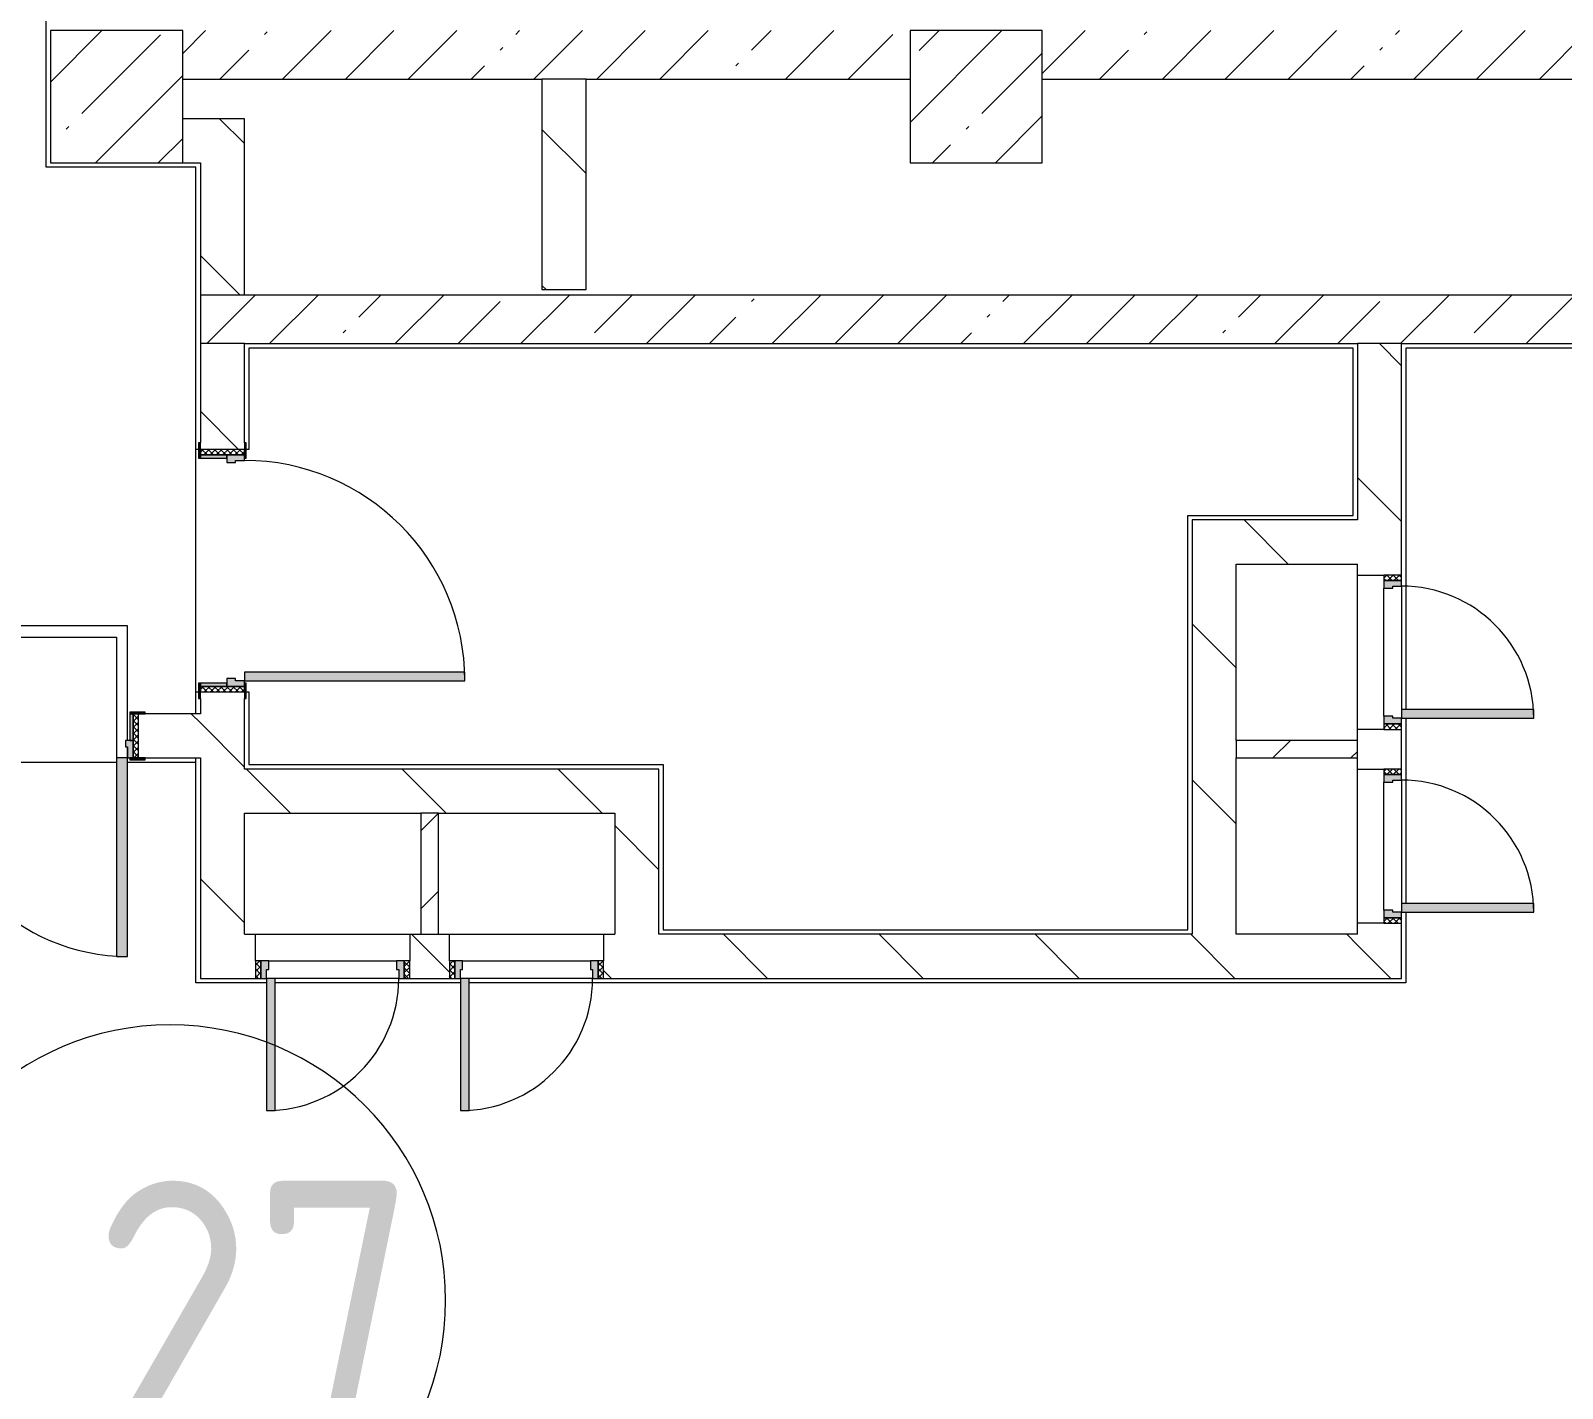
# Model space of a CAD drawing. Header units: millimetres. Extents: x 54725 to 263872, y -8553 to 29614.
# Drawn here: x 158682 to 165632, y 9040 to 15200 of the extents above; entities that cross this region are included whole.
import ezdxf

# ---------------------------------------------------------------- set-up
doc = ezdxf.new("R2010")
doc.units = ezdxf.units.MM
for name, color, linetype, lineweight in [('A-AREA-IDEN', 7, 'Continuous', 9), ('A-WALL', 7, 'Continuous', 9), ('I-WALL-3', 7, 'Continuous', 5), ('S-COLS', 7, 'Continuous', 5)]:
    doc.layers.add(name, color=color, linetype=linetype, lineweight=lineweight)
for name, color, linetype, lineweight, true_color in [('A-DOOR-3', 7, 'Continuous', 5, 0xaaaaaa), ('A-DOOR-4', 7, 'Continuous', 5, 0xe2e2e2), ('A-DOOR-FRAM-2', 7, 'Continuous', 5, 0xe2e2e2), ('A-DOOR-FRAM-3', 7, 'Continuous', 5, 0xaaaaaa), ('A-FLOR-1', 7, 'Continuous', 5, 0xaaaaaa)]:
    doc.layers.add(name, color=color, linetype=linetype, lineweight=lineweight, true_color=true_color)
doc.styles.add('GOST Common_3', font='GOST_Common.ttf', dxfattribs={"width": 0.9, "height": 1250})
pattern_1 = [(45, (136861.56, 0), (-285.123, 285.123), []), (45, (137146.7, 0), (-285.123, 285.123), [504.031, -100.806, 16.764, -84.042])]
pattern_2 = [(135, (136861.56, 0), (-353.553, -353.553), [])]
pattern_3 = [(45, (136861.56, 0), (-176.7767, 176.7767), [])]
pattern_4 = [(135, (1951.41, 164.685), (-14.14214, -14.14214), []), (225, (1951.41, 164.685), (14.14214, -14.14214), [])]
pattern_5 = [(45, (-171.384, 164.685), (-14.1421, 14.1421), []), (135, (-171.384, 164.685), (-14.1421, -14.1421), [])]

# ---------------------------------------------------------------- blocks, each defined once
blk = doc.blocks.new('BSC_Колонна _Прямоугольная - 600х600-V127-Общий план 1 этажа с размещением фрагментов 1_10-1_12')
at = {"layer": 'S-COLS'}
h = blk.add_hatch(dxfattribs=at)
h.set_pattern_fill('FP_90', color=256, style=0, pattern_type=2)
h.set_pattern_definition([(45, (-26110, -14900), (-285.123, 285.123), []), (45, (-25824.88, -14900), (-285.123, 285.123), [504.031, -100.806, 16.764, -84.042])])
h.paths.add_polyline_path([(300, -300), (300, 300), (-300, 300), (-300, -300), (280, -300)])
for p, q in [((300, 300), (-300, 300)), ((-300, 300), (-300, -300)), ((300, -300), (300, 300)), ((-300, -300), (300, -300))]:
    blk.add_line(p, q, dxfattribs=at)
blk = doc.blocks.new('110_Дверь_СКБ_2Ст - Д-10 1800x2100h_Актовый зал EI30-23435156-Общий план 1 этажа с размещением фрагментов 1_10-1_12')
at = {"layer": 'A-DOOR-3'}
h = blk.add_hatch(dxfattribs=at)
h.set_pattern_fill('FP_137', color=256, style=0, pattern_type=2)
h.set_pattern_definition([(135, (1351.41, 164.685), (-14.1421, -14.1421), []), (225, (1351.41, 164.685), (14.1421, -14.1421), [])])
h.paths.add_polyline_path([(937.5, 100), (937.5, -100), (962.5, -100), (962.5, 100)])
at = {"layer": 'A-DOOR-4'}
for points in [[(-887.5, 1000), (-887.5, 100), (-837.5, 100), (-837.5, 1000)], [(862.5, 1000), (862.5, 100), (912.5, 100), (912.5, 1000)]]:
    blk.add_hatch(color=256, dxfattribs=at).paths.add_polyline_path(points)
h = blk.add_hatch(color=256, dxfattribs=at)
h.paths.add_polyline_path([(937.5, 100), (912.5, 100), (912.5, 50), (902.5, 50), (902.5, 20), (937.5, 20), (937.5, 55.8)])
h.paths.add_polyline_path([(-887.5, 100), (-912.5, 100), (-912.5, 20), (-877.5, 20), (-882.7, 50), (-887.5, 55.8)])
at = {"layer": 'A-DOOR-FRAM-2'}
for points in [[(-937.5, 108), (-967.5, 108), (-967.5, 100), (-897.5, 100), (-897.5, 108), (-916.5, 108)], [(962.5, 108), (922.5, 108), (927.9, 100), (992.5, 100), (992.5, 108)], [(-912.5, 20), (-912.5, -100), (-897.5, -100), (-897.5, 20)], [(922.5, 20), (927.9, -100), (937.5, -100), (937.5, 20), (927.9, 20)], [(-897.5, -100), (-967.5, -100), (-967.5, -108), (-897.5, -108)], [(962.5, -100), (922.5, -100), (927.9, -108), (992.5, -108), (992.5, -100)]]:
    blk.add_hatch(color=256, dxfattribs=at).paths.add_polyline_path(points)
at = {"layer": 'A-DOOR-FRAM-3'}
h = blk.add_hatch(dxfattribs=at)
h.set_pattern_fill('FP_138', color=256, style=0, pattern_type=2)
h.set_pattern_definition([(45, (-771.384, 164.685), (-14.1421, 14.1421), []), (135, (-771.384, 164.685), (-14.1421, -14.1421), [])])
h.paths.add_polyline_path([(-937.5, 100), (-937.5, -100), (-912.5, -100), (-912.5, 100)])
at = {"layer": 'A-DOOR-3'}
for p, q in [((-887.5, 1000), (-887.5, 100)), ((-837.5, 1000), (-887.5, 1000)), ((-837.5, 100), (-837.5, 1000)), ((912.5, 1000), (862.5, 1000)), ((862.5, 1000), (862.5, 100)), ((912.5, 100), (912.5, 1000)), ((-887.5, 100), (-837.5, 100)), ((862.5, 100), (912.5, 100))]:
    blk.add_line(p, q, dxfattribs=at)
for centre, start, end in [((-887.5, 100), 0, 90), ((912.5, 100), 90, 180)]:
    blk.add_arc(centre, 900, start, end, dxfattribs=at)
at = {"layer": 'A-DOOR-FRAM-3'}
for p, q in [((-897.5, 108), (-967.5, 108)), ((-967.5, 108), (-967.5, 100)), ((-967.5, 100), (-897.5, 100)), ((-912.5, 100), (-937.5, 100)), ((-937.5, 100), (-937.5, -100)), ((-887.5, 100), (-912.5, 100)), ((-912.5, 100), (-912.5, 20)), ((-912.5, -100), (-912.5, 100)), ((-897.5, 100), (-897.5, 108)), ((-887.5, 50), (-887.5, 100)), ((912.5, 100), (912.5, 50)), ((937.5, 100), (912.5, 100)), ((992.5, 108), (922.5, 108)), ((922.5, 108), (922.5, 100)), ((922.5, 100), (992.5, 100)), ((937.5, 20), (937.5, 100)), ((962.5, 100), (937.5, 100)), ((937.5, 100), (937.5, -100)), ((962.5, -100), (962.5, 100)), ((992.5, 100), (992.5, 108)), ((-912.5, 20), (-877.5, 20)), ((-897.5, 20), (-912.5, 20)), ((-912.5, 20), (-912.5, -100)), ((-897.5, -100), (-897.5, 20)), ((-877.5, 50), (-887.5, 50)), ((-877.5, 20), (-877.5, 50)), ((912.5, 50), (902.5, 50)), ((902.5, 50), (902.5, 20)), ((902.5, 20), (937.5, 20)), ((937.5, 20), (922.5, 20)), ((922.5, 20), (922.5, -100)), ((937.5, -100), (937.5, 20)), ((-897.5, -100), (-967.5, -100)), ((-967.5, -100), (-967.5, -108)), ((-967.5, -108), (-897.5, -108)), ((-937.5, -100), (-912.5, -100)), ((-912.5, -100), (-897.5, -100)), ((-897.5, -108), (-897.5, -100)), ((922.5, -100), (937.5, -100)), ((992.5, -100), (922.5, -100)), ((922.5, -100), (922.5, -108)), ((922.5, -108), (992.5, -108)), ((937.5, -100), (962.5, -100)), ((992.5, -108), (992.5, -100))]:
    blk.add_line(p, q, dxfattribs=at)
blk = doc.blocks.new('110_Дверь_СКБ_1Ст_Внутренняя1 - Д-4к_л_ 1100x2100h_кладовая-31838514-Общий план 1 этажа с размещением фрагментов 1_10-1_12')
at = {"layer": 'A-DOOR-3'}
h = blk.add_hatch(dxfattribs=at)
h.set_pattern_fill('FP_20', color=256, style=0, pattern_type=2)
h.set_pattern_definition([(135, (1751.41, 164.685), (-14.14214, -14.14214), []), (225, (1751.41, 164.685), (14.14214, -14.14214), [])])
h.paths.add_polyline_path([(562.5, 100), (537.5, 100), (537.5, -100), (562.5, -100)])
at = {"layer": 'A-DOOR-4'}
h = blk.add_hatch(color=256, dxfattribs=at)
h.paths.add_polyline_path([(537.5, 100), (512.5, 100), (512.5, 60), (502.5, 60), (502.5, 20), (537.5, 20)])
h.paths.add_polyline_path([(-477.5, 60), (-487.5, 60), (-487.5, 100), (-512.5, 100), (-512.5, 20), (-477.5, 20), (-477.5, 44)])
at = {"layer": 'A-DOOR-FRAM-2'}
for points in [[(512.5, 1100), (472.5, 1100), (472.5, 100), (512.5, 100), (512.5, 120)], [(-497.5, 108), (-567.5, 108), (-567.5, 100), (-497.5, 100)], [(592.5, 100), (592.5, 108), (522.5, 108), (522.5, 100), (562.5, 100)], [(-497.5, 20), (-512.5, 20), (-512.5, -100), (-497.5, -100)], [(537.5, 20), (522.5, 20), (523.9, -100), (537.5, -100), (537.5, -22.4)], [(-497.5, -100), (-567.5, -100), (-567.5, -108), (-497.5, -108)], [(592.5, -108), (592.5, -100), (522.5, -100), (522.5, -108), (562.5, -108)]]:
    blk.add_hatch(color=256, dxfattribs=at).paths.add_polyline_path(points)
at = {"layer": 'A-DOOR-FRAM-3'}
h = blk.add_hatch(dxfattribs=at)
h.set_pattern_fill('FP_21', color=256, style=0, pattern_type=2)
h.set_pattern_definition([(45, (-371.384, 164.685), (-14.1421, 14.1421), []), (135, (-371.384, 164.685), (-14.1421, -14.1421), [])])
h.paths.add_polyline_path([(-512.5, -100), (-512.5, 100), (-537.5, 100), (-537.5, -100)])
at = {"layer": 'A-DOOR-3'}
for p, q in [((512.5, 1100), (472.5, 1100)), ((472.5, 1100), (472.5, 100)), ((512.5, 100), (512.5, 1100)), ((472.5, 100), (512.5, 100))]:
    blk.add_line(p, q, dxfattribs=at)
blk.add_arc((512.5, 100), 1000, 90, 180, dxfattribs=at)
at = {"layer": 'A-DOOR-FRAM-3'}
for p, q in [((-497.5, 108), (-567.5, 108)), ((-567.5, 108), (-567.5, 100)), ((-567.5, 100), (-497.5, 100)), ((-512.5, 100), (-537.5, 100)), ((-537.5, 100), (-537.5, -100)), ((-487.5, 100), (-512.5, 100)), ((-512.5, 100), (-512.5, 20)), ((-512.5, -100), (-512.5, 100)), ((-497.5, 100), (-512.5, 100)), ((-512.5, 100), (-512.5, 99)), ((-512.5, 99), (-497.5, 99)), ((-497.5, 100), (-497.5, 108)), ((-497.5, 99), (-497.5, 100)), ((-487.5, 60), (-487.5, 100)), ((512.5, 100), (512.5, 60)), ((537.5, 100), (512.5, 100)), ((592.5, 108), (522.5, 108)), ((522.5, 108), (522.5, 100)), ((537.5, 100), (522.5, 100)), ((522.5, 100), (522.5, 99)), ((522.5, 100), (592.5, 100)), ((522.5, 99), (537.5, 99)), ((537.5, 20), (537.5, 100)), ((562.5, 100), (537.5, 100)), ((537.5, 100), (537.5, -100)), ((537.5, 99), (537.5, 100)), ((562.5, -100), (562.5, 100)), ((592.5, 100), (592.5, 108)), ((-512.5, 20), (-477.5, 20)), ((-497.5, 20), (-512.5, 20)), ((-512.5, 20), (-512.5, -100)), ((-497.5, -100), (-497.5, 20)), ((-477.5, 60), (-487.5, 60)), ((-477.5, 20), (-477.5, 60)), ((512.5, 60), (502.5, 60)), ((502.5, 60), (502.5, 20)), ((502.5, 20), (537.5, 20)), ((537.5, 20), (522.5, 20)), ((522.5, 20), (522.5, -100)), ((537.5, -100), (537.5, 20)), ((-497.5, -100), (-567.5, -100)), ((-567.5, -100), (-567.5, -108)), ((-567.5, -108), (-497.5, -108)), ((-537.5, -100), (-512.5, -100)), ((-512.5, -100), (-497.5, -100)), ((-497.5, -108), (-497.5, -100)), ((522.5, -100), (537.5, -100)), ((592.5, -100), (522.5, -100)), ((522.5, -100), (522.5, -108)), ((522.5, -108), (592.5, -108)), ((537.5, -100), (562.5, -100)), ((592.5, -108), (592.5, -100))]:
    blk.add_line(p, q, dxfattribs=at)
blk = doc.blocks.new('BSC_Колонна _Прямоугольная - 600х600-V206-Общий план 1 этажа с размещением фрагментов 1_10-1_12')
at = {"layer": 'S-COLS'}
h = blk.add_hatch(dxfattribs=at)
h.set_pattern_fill('FP_155', color=256, style=0, pattern_type=2)
h.set_pattern_definition([(45, (-22210, -14900), (-285.123, 285.123), []), (45, (-21924.88, -14900), (-285.123, 285.123), [504.031, -100.806, 16.764, -84.042])])
h.paths.add_polyline_path([(300, -300), (300, 300), (-300, 300), (-300, -300), (-76.5, -300)])
for p, q in [((300, 300), (-300, 300)), ((-300, 300), (-300, -300)), ((300, -300), (300, 300)), ((-300, -300), (300, -300))]:
    blk.add_line(p, q, dxfattribs=at)
blk = doc.blocks.new('110_Дверь_СКБ_1Ст - д-18 700x2100h_Технический шкаф ЭОМ и СС-23257539-Общий план 1 этажа с размещением фрагментов 1_10-1_12')
at = {"layer": 'A-DOOR-3'}
h = blk.add_hatch(dxfattribs=at)
h.set_pattern_fill('FP_29', color=256, style=0, pattern_type=2)
h.set_pattern_definition(pattern_4)
h.paths.add_polyline_path([(337.5, 100), (337.5, 20), (362.5, 20), (362.5, 100)])
at = {"layer": 'A-DOOR-4'}
h = blk.add_hatch(color=256, dxfattribs=at)
h.paths.add_polyline_path([(-312.5, 100), (-312.5, 20), (-277.5, 20), (-277.5, 60), (-287.5, 60), (-287.5, 100), (-297.5, 100)])
h.paths.add_polyline_path([(312.5, 100), (312.5, 60), (302.5, 60), (302.5, 20), (337.5, 20), (337.5, 100), (322.5, 100)])
at = {"layer": 'A-DOOR-FRAM-2'}
blk.add_hatch(color=256, dxfattribs=at).paths.add_polyline_path([(272.5, 700), (272.5, 100), (312.5, 100), (312.5, 700)])
at = {"layer": 'A-DOOR-FRAM-3'}
h = blk.add_hatch(dxfattribs=at)
h.set_pattern_fill('FP_30', color=256, style=0, pattern_type=2)
h.set_pattern_definition(pattern_5)
h.paths.add_polyline_path([(-337.5, 100), (-337.5, 20), (-312.5, 20), (-312.5, 100)])
at = {"layer": 'A-DOOR-3'}
for p, q in [((312.5, 700), (272.5, 700)), ((272.5, 700), (272.5, 100)), ((312.5, 100), (312.5, 700)), ((272.5, 100), (312.5, 100))]:
    blk.add_line(p, q, dxfattribs=at)
blk.add_arc((312.5, 100), 600, 90, 180, dxfattribs=at)
at = {"layer": 'A-DOOR-FRAM-3'}
for p, q in [((-312.5, 100), (-337.5, 100)), ((-337.5, 100), (-337.5, 20)), ((-287.5, 100), (-312.5, 100)), ((-312.5, 100), (-312.5, 20)), ((-312.5, 20), (-312.5, 100)), ((-287.5, 60), (-287.5, 100)), ((-287.5, 100), (272.5, 100)), ((312.5, 100), (312.5, 60)), ((337.5, 100), (312.5, 100)), ((337.5, 20), (337.5, 100)), ((362.5, 100), (337.5, 100)), ((337.5, 100), (337.5, 20)), ((362.5, 20), (362.5, 100)), ((-337.5, 20), (-312.5, 20)), ((-312.5, 20), (-277.5, 20)), ((-277.5, 60), (-287.5, 60)), ((-277.5, 20), (-277.5, 60)), ((302.5, 20), (-277.5, 20)), ((312.5, 60), (302.5, 60)), ((302.5, 60), (302.5, 20)), ((302.5, 20), (337.5, 20)), ((337.5, 20), (362.5, 20))]:
    blk.add_line(p, q, dxfattribs=at)
blk = doc.blocks.new('110_Дверь_СКБ_1Ст - д-18 700x2100h_Технический шкаф ЭОМ и СС-V194-Общий план 1 этажа с размещением фрагментов 1_10-1_12')
at = {"layer": 'A-DOOR-3'}
h = blk.add_hatch(dxfattribs=at)
h.set_pattern_fill('FP_29', color=256, style=0, pattern_type=2)
h.set_pattern_definition(pattern_4)
h.paths.add_polyline_path([(337.5, 100), (337.5, 20), (362.5, 20), (362.5, 100)])
at = {"layer": 'A-DOOR-4'}
h = blk.add_hatch(color=256, dxfattribs=at)
h.paths.add_polyline_path([(312.5, 100), (312.5, 60), (302.5, 60), (302.5, 20), (337.5, 20), (337.5, 100), (322.5, 100)])
h.paths.add_polyline_path([(-297.5, 100), (-312.5, 100), (-312.5, 20), (-277.5, 20), (-277.5, 60), (-287.5, 60), (-287.5, 100)])
at = {"layer": 'A-DOOR-FRAM-2'}
blk.add_hatch(color=256, dxfattribs=at).paths.add_polyline_path([(312.5, 700), (272.5, 700), (272.5, 100), (312.5, 100), (312.5, 681.8)])
at = {"layer": 'A-DOOR-FRAM-3'}
h = blk.add_hatch(dxfattribs=at)
h.set_pattern_fill('FP_30', color=256, style=0, pattern_type=2)
h.set_pattern_definition(pattern_5)
h.paths.add_polyline_path([(-337.5, 100), (-337.5, 20), (-312.5, 20), (-312.5, 100)])
at = {"layer": 'A-DOOR-3'}
for p, q in [((312.5, 700), (272.5, 700)), ((272.5, 700), (272.5, 100)), ((312.5, 100), (312.5, 700)), ((272.5, 100), (312.5, 100))]:
    blk.add_line(p, q, dxfattribs=at)
blk.add_arc((312.5, 100), 600, 90, 180, dxfattribs=at)
at = {"layer": 'A-DOOR-FRAM-3'}
for p, q in [((-312.5, 100), (-337.5, 100)), ((-337.5, 100), (-337.5, 20)), ((-287.5, 100), (-312.5, 100)), ((-312.5, 100), (-312.5, 20)), ((-312.5, 20), (-312.5, 100)), ((-287.5, 60), (-287.5, 100)), ((-287.5, 100), (272.5, 100)), ((312.5, 100), (312.5, 60)), ((337.5, 100), (312.5, 100)), ((337.5, 20), (337.5, 100)), ((362.5, 100), (337.5, 100)), ((337.5, 100), (337.5, 20)), ((362.5, 20), (362.5, 100)), ((-337.5, 20), (-312.5, 20)), ((-312.5, 20), (-277.5, 20)), ((-277.5, 60), (-287.5, 60)), ((-277.5, 20), (-277.5, 60)), ((302.5, 20), (-277.5, 20)), ((312.5, 60), (302.5, 60)), ((302.5, 60), (302.5, 20)), ((302.5, 20), (337.5, 20)), ((337.5, 20), (362.5, 20))]:
    blk.add_line(p, q, dxfattribs=at)
blk = doc.blocks.new('Марка_Помещения - Номер-25198446-Общий план 1 этажа с размещением фрагментов 1_10-1_12')
at = {"layer": 'A-AREA-IDEN'}
for start, end in [(360, 180), (180, 360)]:
    blk.add_arc((0, 0), 2.5, start, end, dxfattribs=at)

msp = doc.modelspace()

# ---------------------------------------------------------------- hatches: boundary and pattern name
at = {"layer": 'I-WALL-3'}
h = msp.add_hatch(dxfattribs=at)
h.set_pattern_fill('FP_61', color=256, style=0, pattern_type=2)
h.set_pattern_definition(pattern_1)
h.paths.add_polyline_path([(169483.1, 14980), (169871.6, 14980), (169871.6, 15200), (167471.6, 15200), (167471.6, 14980), (167871.6, 14980)])
h.paths.add_polyline_path([(161001.6, 14980), (162671.6, 14980), (162671.6, 15200), (159371.6, 15200), (159371.6, 14980), (160874.7, 14980)])
h.paths.add_polyline_path([(166851.6, 14980), (166871.6, 14980), (166871.6, 15200), (163271.6, 15200), (163271.6, 14980), (165641.6, 14980)])
h = msp.add_hatch(dxfattribs=at)
h.set_pattern_fill('FP_83', color=256, style=0, pattern_type=2)
h.set_pattern_definition(pattern_2)
h.paths.add_polyline_path([(161201.6, 14025), (161201.6, 14980), (161001.6, 14980), (161001.6, 14025), (161092.7, 14025)])
h = msp.add_hatch(dxfattribs=at)
h.set_pattern_fill('FP_83', color=256, style=0, pattern_type=2)
h.set_pattern_definition(pattern_2)
h.paths.add_polyline_path([(159522.7, 14600), (159651.6, 14600), (159651.6, 14800), (159371.6, 14800), (159371.6, 14600), (159451.6, 14600)])
h = msp.add_hatch(dxfattribs=at)
h.set_pattern_fill('FP_83', color=256, style=0, pattern_type=2)
h.set_pattern_definition(pattern_2)
h.paths.add_polyline_path([(159651.6, 14000), (159651.6, 14600), (159451.6, 14600), (159451.6, 14000)])
h = msp.add_hatch(dxfattribs=at)
h.set_pattern_fill('FP_61', color=256, style=0, pattern_type=2)
h.set_pattern_definition(pattern_1)
h.paths.add_polyline_path([(164901.6, 13780), (167651.6, 13780), (167651.6, 14000), (159451.6, 14000), (159451.6, 13780), (164701.6, 13780)])
h = msp.add_hatch(dxfattribs=at)
h.set_pattern_fill('FP_83', color=256, style=0, pattern_type=2)
h.set_pattern_definition(pattern_2)
h.paths.add_polyline_path([(159451.6, 10900), (159651.6, 10900), (159651.6, 12200), (159451.6, 12200), (159451.6, 11800.6)])
h.paths.add_polyline_path([(159651.6, 13300), (159651.6, 13780), (159451.6, 13780), (159451.6, 13300)])
h = msp.add_hatch(dxfattribs=at)
h.set_pattern_fill('FP_83', color=256, style=0, pattern_type=2)
h.set_pattern_definition(pattern_2)
h.paths.add_polyline_path([(164901.6, 10900), (164901.6, 11150), (164701.6, 11150), (164701.6, 10900)])
h.paths.add_polyline_path([(164901.6, 11850), (164901.6, 12030), (164701.6, 12030), (164701.6, 11850), (164821.6, 11850)])
h.paths.add_polyline_path([(164701.6, 12730), (164901.6, 12730), (164901.6, 13780), (164701.6, 13780), (164701.6, 12780)])
h = msp.add_hatch(dxfattribs=at)
h.set_pattern_fill('FP_83', color=256, style=0, pattern_type=2)
h.set_pattern_definition(pattern_2)
h.paths.add_polyline_path([(164151.6, 11100), (164151.6, 12980), (163951.6, 12980), (163951.6, 11100)])
h = msp.add_hatch(dxfattribs=at)
h.set_pattern_fill('FP_83', color=256, style=0, pattern_type=2)
h.set_pattern_definition(pattern_2)
h.paths.add_polyline_path([(164681.6, 12780), (164701.6, 12780), (164701.6, 12980), (164151.6, 12980), (164151.6, 12780), (164371.6, 12780)])
h = msp.add_hatch(dxfattribs=at)
h.set_pattern_fill('FP_83', color=256, style=0, pattern_type=2)
h.set_pattern_definition(pattern_2)
h.paths.add_polyline_path([(157071.6, 11900), (157271.6, 11900), (157271.6, 12100), (157071.6, 12100), (157071.6, 11944.2)])
h.paths.add_polyline_path([(159431.6, 11900), (159451.6, 11900), (159451.6, 12100), (159171.6, 12100), (159171.6, 11900), (159426.5, 11900)])
h = msp.add_hatch(dxfattribs=at)
h.set_pattern_fill('FP_82', color=256, style=0, pattern_type=2)
h.set_pattern_definition(pattern_3)
h.paths.add_polyline_path([(164151.6, 11900), (164701.6, 11900), (164701.6, 11980), (164151.6, 11980), (164151.6, 11944.2)])
h = msp.add_hatch(dxfattribs=at)
h.set_pattern_fill('FP_83', color=256, style=0, pattern_type=2)
h.set_pattern_definition(pattern_2)
h.paths.add_polyline_path([(160531.6, 11650), (161531.6, 11650), (161531.6, 11850), (159651.6, 11850), (159651.6, 11650), (160451.6, 11650)])
h = msp.add_hatch(dxfattribs=at)
h.set_pattern_fill('FP_82', color=256, style=0, pattern_type=2)
h.set_pattern_definition(pattern_3)
h.paths.add_polyline_path([(160531.6, 11100), (160531.6, 11650), (160451.6, 11650), (160451.6, 11100)])
h = msp.add_hatch(dxfattribs=at)
h.set_pattern_fill('FP_83', color=256, style=0, pattern_type=2)
h.set_pattern_definition(pattern_2)
h.paths.add_polyline_path([(161331.6, 11100), (161531.6, 11100), (161531.6, 11650), (161331.6, 11650), (161331.6, 11120)])
h = msp.add_hatch(dxfattribs=at)
h.set_pattern_fill('FP_83', color=256, style=0, pattern_type=2)
h.set_pattern_definition(pattern_2)
h.paths.add_polyline_path([(163931.6, 10900), (164701.6, 10900), (164701.6, 11100), (161281.6, 11100), (161281.6, 10900), (163215.6, 10900)])
h.paths.add_polyline_path([(159671.6, 10900), (159701.6, 10900), (159701.6, 11100), (159651.6, 11100), (159651.6, 10900)])
h.paths.add_polyline_path([(160401.6, 10900), (160581.6, 10900), (160581.6, 11100), (160401.6, 11100), (160401.6, 10980)])

# ---------------------------------------------------------------- linework, layer by layer
at = {"layer": 'A-FLOR-1'}
for p, q in [((158751.6, 14580), (158751.6, 27100)), ((159431.6, 14580), (158751.6, 14580)), ((159431.6, 12100), (159431.6, 14580)), ((164681.6, 13760), (159671.6, 13760)), ((159671.6, 13760), (159671.6, 13300)), ((164681.6, 13000), (164681.6, 13760)), ((171091.6, 13760), (164921.6, 13760)), ((164921.6, 13760), (164921.6, 12120)), ((159443.6, 13300), (159431.6, 13300)), ((159671.6, 13300), (159659.6, 13300)), ((163931.6, 11120), (163931.6, 13000)), ((163931.6, 13000), (164681.6, 13000)), ((159121.4, 12498.9), (157306.2, 12498.9)), ((157356.2, 12448.9), (159071.4, 12448.9)), ((159071.4, 12448.9), (159071.4, 11898.9)), ((159121.4, 11980), (159121.4, 12498.9)), ((159431.6, 12200), (159443.6, 12200)), ((159659.6, 12200), (159671.6, 12200)), ((159671.6, 12200), (159671.6, 11870)), ((164921.6, 12080), (164921.6, 11240)), ((159121.4, 11900), (159121.4, 11950.6)), ((159431.6, 10880), (159431.6, 11900)), ((159071.6, 11880), (157371.6, 11880)), ((159431.6, 11880), (159121.6, 11880)), ((159671.6, 11870), (161551.6, 11870)), ((161551.6, 11870), (161551.6, 11120)), ((164921.6, 11200), (164921.6, 10880)), ((161551.6, 11120), (163931.6, 11120)), ((159751.6, 10880), (159431.6, 10880)), ((160631.6, 10880), (159791.6, 10880)), ((164921.6, 10880), (160671.6, 10880))]:
    msp.add_line(p, q, dxfattribs=at)
at = {"layer": 'A-WALL'}
for p, q in [((161201.6, 14980), (161001.6, 14980)), ((159651.6, 14000), (159451.6, 14000)), ((159651.6, 13780), (159451.6, 13780)), ((164901.6, 13780), (164701.6, 13780)), ((164151.6, 11980), (164151.6, 11900)), ((164701.6, 11900), (164701.6, 11980)), ((160531.6, 11650), (160451.6, 11650)), ((160451.6, 11100), (160531.6, 11100))]:
    msp.add_line(p, q, dxfattribs=at)
at = {"layer": 'I-WALL-3'}
for p, q in [((159371.6, 14980), (161001.6, 14980)), ((161001.6, 14980), (161001.6, 14025)), ((161201.6, 14980), (162671.6, 14980)), ((161201.6, 14025), (161201.6, 14980)), ((163271.6, 14980), (166871.6, 14980)), ((159651.6, 14800), (159371.6, 14800)), ((159651.6, 14000), (159651.6, 14800)), ((159371.6, 14600), (159451.6, 14600)), ((159451.6, 14600), (159451.6, 13330)), ((167651.6, 14000), (159651.6, 14000)), ((161001.6, 14025), (161201.6, 14025)), ((159651.6, 13780), (164701.6, 13780)), ((159651.6, 13330), (159651.6, 13780)), ((164701.6, 13780), (164701.6, 12980)), ((164901.6, 12730), (164901.6, 13780)), ((164901.6, 13780), (171071.6, 13780)), ((163951.6, 12980), (163951.6, 11100)), ((164701.6, 12980), (163951.6, 12980)), ((164151.6, 11980), (164151.6, 12780)), ((164151.6, 12780), (164701.6, 12780)), ((164701.6, 11980), (164701.6, 12780)), ((164701.6, 12730), (164821.6, 12730)), ((159451.6, 12170), (159451.6, 12100)), ((159651.6, 11850), (159651.6, 12170)), ((159451.6, 12100), (159201.6, 12100)), ((164821.6, 12030), (164701.6, 12030)), ((164901.6, 11850), (164901.6, 12030)), ((164701.6, 11980), (164151.6, 11980)), ((159201.6, 11900), (159451.6, 11900)), ((159451.6, 11900), (159451.6, 10900)), ((164151.6, 11100), (164151.6, 11900)), ((164151.6, 11900), (164701.6, 11900)), ((164701.6, 11100), (164701.6, 11900)), ((161531.6, 11850), (159651.6, 11850)), ((161531.6, 11100), (161531.6, 11850)), ((164701.6, 11850), (164821.6, 11850)), ((159651.6, 11650), (160451.6, 11650)), ((159651.6, 11100), (159651.6, 11650)), ((160451.6, 11650), (160451.6, 11100)), ((160531.6, 11650), (161331.6, 11650)), ((160531.6, 11100), (160531.6, 11650)), ((161331.6, 11650), (161331.6, 11100)), ((164821.6, 11150), (164701.6, 11150)), ((164901.6, 10900), (164901.6, 11150)), ((159651.6, 11100), (160451.6, 11100)), ((159701.6, 10980), (159701.6, 11100)), ((160401.6, 11100), (160401.6, 10980)), ((160531.6, 11100), (161331.6, 11100)), ((160581.6, 10980), (160581.6, 11100)), ((161281.6, 11100), (161281.6, 10980)), ((163951.6, 11100), (161531.6, 11100)), ((164701.6, 11100), (164151.6, 11100)), ((159451.6, 10900), (159701.6, 10900)), ((160401.6, 10900), (160581.6, 10900)), ((161281.6, 10900), (164901.6, 10900))]:
    msp.add_line(p, q, dxfattribs=at)

# ---------------------------------------------------------------- block references
at = {"layer": 'A-AREA-IDEN', "xscale": 499.9999999999995, "yscale": 499.9999999999995, "zscale": 499.9999999999995}
msp.add_blockref('Марка_Помещения - Номер-25198446-Общий план 1 этажа с размещением фрагментов 1_10-1_12', (159314.5, 9439.3), dxfattribs=at)
at = {"layer": 'A-DOOR-3'}
for name, p, rotation in [('110_Дверь_СКБ_1Ст_Внутренняя1 - Д-4к_л_ 1100x2100h_кладовая-31838514-Общий план 1 этажа с размещением фрагментов 1_10-1_12', (159551.6, 12762.5), 269.9999999999999), ('110_Дверь_СКБ_1Ст - д-18 700x2100h_Технический шкаф ЭОМ и СС-V194-Общий план 1 этажа с размещением фрагментов 1_10-1_12', (164801.6, 12392.5), 270), ('110_Дверь_СКБ_2Ст - Д-10 1800x2100h_Актовый зал EI30-23435156-Общий план 1 этажа с размещением фрагментов 1_10-1_12', (158234.1, 12000), 180), ('110_Дверь_СКБ_1Ст - д-18 700x2100h_Технический шкаф ЭОМ и СС-V194-Общий план 1 этажа с размещением фрагментов 1_10-1_12', (164801.6, 11512.5), 270), ('110_Дверь_СКБ_1Ст - д-18 700x2100h_Технический шкаф ЭОМ и СС-23257539-Общий план 1 этажа с размещением фрагментов 1_10-1_12', (160064.1, 11000), 180), ('110_Дверь_СКБ_1Ст - д-18 700x2100h_Технический шкаф ЭОМ и СС-V194-Общий план 1 этажа с размещением фрагментов 1_10-1_12', (160944.1, 11000), 180)]:
    msp.add_blockref(name, p, dxfattribs=dict(at, rotation=rotation))
at = {"layer": 'S-COLS'}
for name, p in [('BSC_Колонна _Прямоугольная - 600х600-V206-Общий план 1 этажа с размещением фрагментов 1_10-1_12', (159071.6, 14900)), ('BSC_Колонна _Прямоугольная - 600х600-V127-Общий план 1 этажа с размещением фрагментов 1_10-1_12', (162971.6, 14900))]:
    msp.add_blockref(name, p, dxfattribs=at)

# ---------------------------------------------------------------- texts
at = {"layer": 'A-AREA-IDEN', "insert": (158105, 9982.1), "char_height": 1250, "width": 3030.379, "attachment_point": 1, "style": 'GOST Common_3'}
msp.add_mtext('1.27', dxfattribs=at)

doc.saveas('drawing.dxf')
